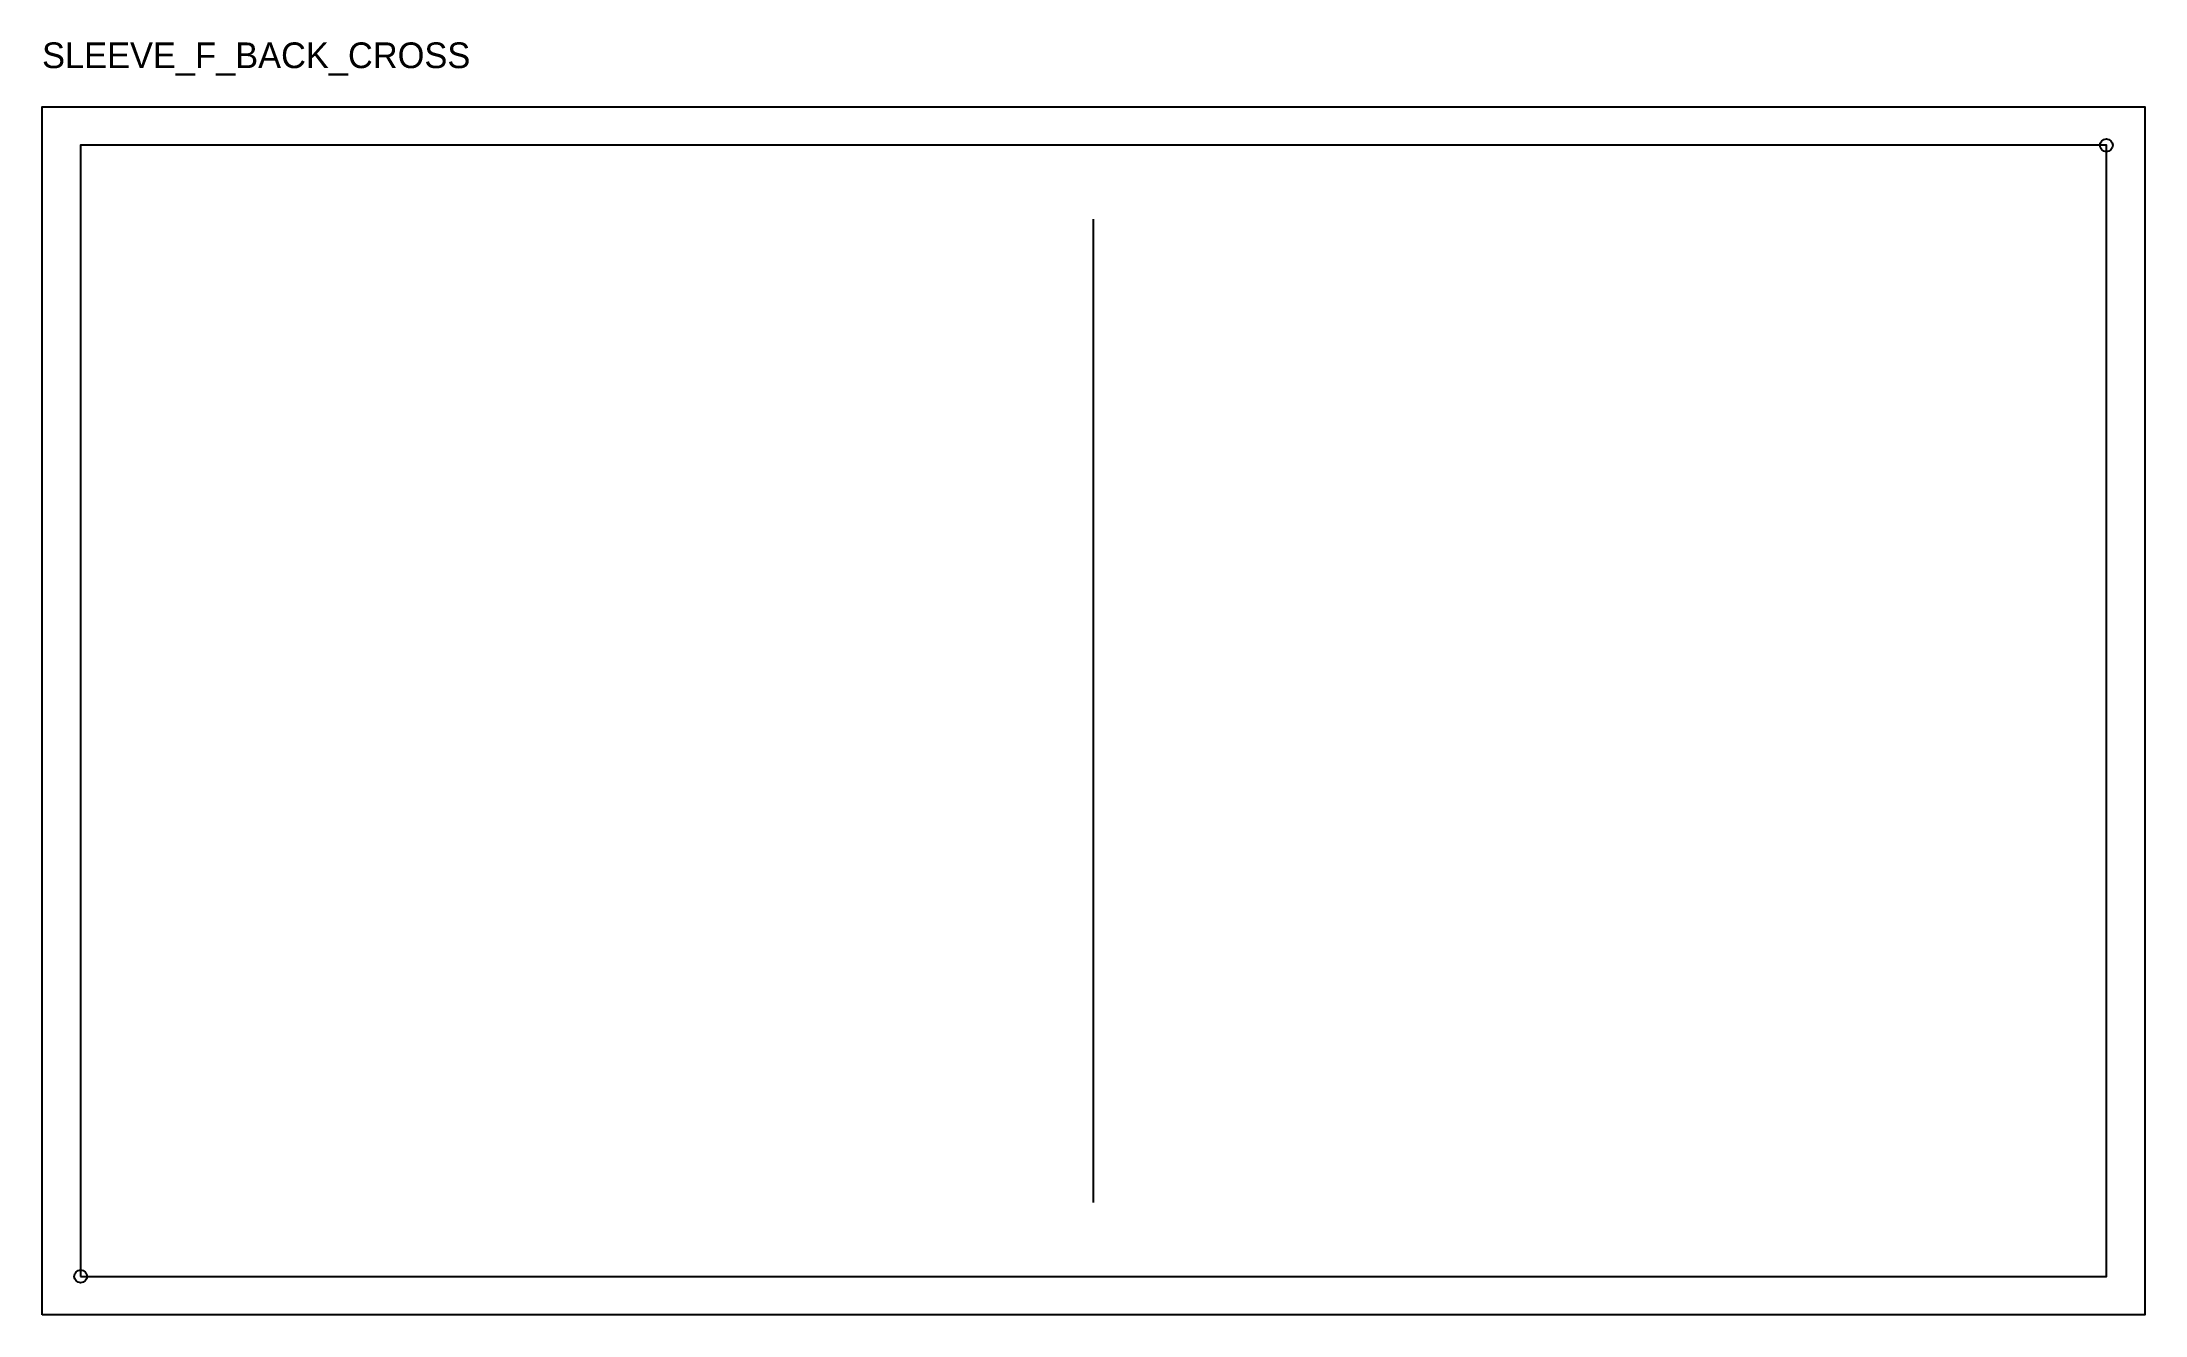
# Model space of a CAD drawing. Header units: millimetres. Extents: x -12 to 642, y -12 to 384.
import ezdxf

# ---------------------------------------------------------------- set-up
doc = ezdxf.new("R2010")
doc.units = ezdxf.units.MM
for name, color, linetype in [('CUT', 1, 'Continuous'), ('GRAIN', 3, 'Continuous'), ('NOTCH', 2, 'Continuous'), ('SEAM', 5, 'Continuous'), ('TEXT', 7, 'Continuous')]:
    doc.layers.add(name, color=color, linetype=linetype)

msp = doc.modelspace()

# ---------------------------------------------------------------- linework, layer by layer
at = {"layer": 'CUT'}
msp.add_lwpolyline([(-12, -12), (-12, 363.86), (642, 363.86), (642, -12)], close=True, dxfattribs=at)
at = {"layer": 'GRAIN'}
msp.add_line((315, 23), (315, 328.86), dxfattribs=at)
at = {"layer": 'NOTCH'}
for centre in [(630, 351.86), (0, 0)]:
    msp.add_circle(centre, 2, dxfattribs=at)
at = {"layer": 'SEAM'}
msp.add_lwpolyline([(0, 0), (630, 0), (630, 351.86), (0, 351.86)], close=True, dxfattribs=at)

# ---------------------------------------------------------------- texts
at = {"layer": 'TEXT'}
msp.add_text('SLEEVE_F_BACK_CROSS', height=8, dxfattribs=at).set_placement((-12, 375.86))

doc.saveas('drawing.dxf')
